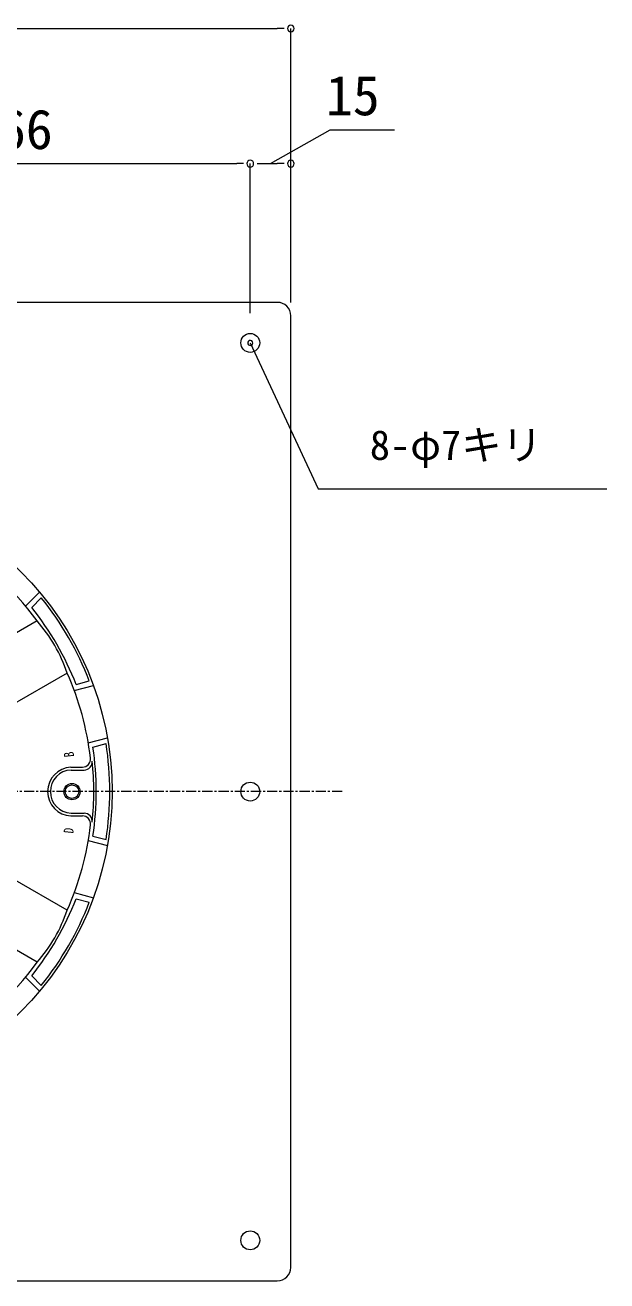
# Model space of a CAD drawing. Units: millimetres, scale not verified. Extents: x -1380 to 1380, y -955 to 955.
# Drawn here: x -367.4 to -152.1, y 43.9 to 508.4 of the extents above; entities that cross this region are included whole.
import ezdxf
from ezdxf.enums import TextEntityAlignment as Align

# ---------------------------------------------------------------- set-up
doc = ezdxf.new("R2010")
doc.units = ezdxf.units.MM
doc.header["$LTSCALE"] = 3
doc.linetypes.add('USER1', pattern=[2, 1.25, -0.25, 0.25, -0.25])
for name, color, linetype, lineweight in [('0-0_0', 7, 'Continuous', 15), ('0-2_L-2', 7, 'Continuous', 18), ('0-3_L-1', 7, 'Continuous', 18), ('0-4_L-5', 2, 'USER1', 18), ('0-7_MOJI', 7, 'Continuous', 18), ('0-8_SUNPO', 7, 'Continuous', 18), ('0-C_L-1b', 150, 'Continuous', 18)]:
    doc.layers.add(name, color=color, linetype=linetype, lineweight=lineweight)
doc.styles.add('ＭＳ ゴシック', font='')
doc.styles.get('ＭＳ ゴシック').set_extended_font_data('MS Gothic')

msp = doc.modelspace()

# ---------------------------------------------------------------- linework, layer by layer
at = {"layer": '0-0_0'}
for p, q in [((-271.579, 507.2), (-274.079, 507.2)), ((-286.579, 457.2), (-289.079, 457.2)), ((-281.579, 457.2), (-279.079, 457.2)), ((-271.579, 457.2), (-274.079, 457.2))]:
    msp.add_line(p, q, dxfattribs=at)
for centre, radius, start, end in [((-269.079, 507.2), 1.25, 0, 180), ((-269.079, 507.2), 1.25, 180, 0), ((-284.079, 457.2), 1.25, 0, 180), ((-284.079, 457.2), 1.25, 0, 180), ((-284.079, 457.2), 1.25, 180, 0), ((-284.079, 457.2), 1.25, 180, 0), ((-269.079, 457.2), 1.25, 0, 180), ((-269.079, 457.2), 1.25, 180, 0), ((-284.079, 390.897), 0.938, 114.91168, 294.91168), ((-284.079, 390.897), 0.938, 294.91168, 114.91168)]:
    msp.add_arc(centre, radius, start, end, dxfattribs=at)
at = {"layer": '0-2_L-2'}
for centre in [(-284.079, 390.897), (-284.079, 224.897), (-284.079, 58.897)]:
    msp.add_circle(centre, 3.5, dxfattribs=at)
at = {"layer": '0-3_L-1'}
for p, q in [((-274.079, 405.897), (-626.079, 405.897)), ((-269.079, 48.897), (-269.079, 400.897)), ((-626.079, 43.897), (-274.079, 43.897))]:
    msp.add_line(p, q, dxfattribs=at)
for centre, start, end in [((-274.079, 400.897), 0, 90), ((-274.079, 48.897), 270, 0)]:
    msp.add_arc(centre, 5, start, end, dxfattribs=at)
at = {"layer": '0-4_L-5'}
msp.add_line((-250.079, 224.897), (-650.079, 224.897), dxfattribs=at)
at = {"layer": '0-8_SUNPO'}
for p, q in [((-626.079, 507.2), (-274.079, 507.2)), ((-269.079, 405.897), (-269.079, 507.2)), ((-445.079, 457.2), (-289.079, 457.2)), ((-284.079, 401.897), (-284.079, 457.2)), ((-284.079, 401.897), (-284.079, 457.2)), ((-279.079, 457.2), (-274.079, 457.2)), ((-269.079, 405.897), (-269.079, 457.2))]:
    msp.add_line(p, q, dxfattribs=at)
for points in [[(-276.579, 457.2), (-254.571, 469.7), (-230.642, 469.7)], [(-284.079, 390.897), (-258.996, 336.889), (-152.081, 336.889)]]:
    msp.add_lwpolyline(points, dxfattribs=at)
at = {"layer": '0-C_L-1b'}
for p, q in [((-367.275, 293.559), (-362.106, 298.728)), ((-364.988, 293.018), (-361.432, 296.574)), ((-362.98, 288.022), (-384.843, 275.399)), ((-351.862, 268.765), (-373.725, 256.142)), ((-348.539, 264.528), (-343.681, 265.829)), ((-349.214, 262.276), (-342.153, 264.169)), ((-344.038, 242.958), (-336.976, 244.85)), ((-342.328, 241.346), (-337.47, 242.647)), ((-350.473, 233.97), (-346.21, 233.97)), ((-350.399, 232.891), (-345.556, 232.891)), ((-350.484, 215.906), (-346.2, 215.906)), ((-350.399, 216.903), (-345.556, 216.903)), ((-344.038, 206.836), (-336.976, 204.944)), ((-342.328, 208.448), (-337.47, 207.147)), ((-351.862, 181.029), (-371.977, 192.643)), ((-349.214, 187.517), (-342.153, 185.625)), ((-348.539, 185.266), (-343.681, 183.964)), ((-362.98, 161.772), (-384.843, 174.395)), ((-367.275, 156.235), (-362.106, 151.066)), ((-364.988, 156.776), (-361.432, 153.22))]:
    msp.add_line(p, q, dxfattribs=at)
for centre, radius in [((-450.079, 224.897), 114.849), ((-350.079, 224.897), 3), ((-350.079, 224.897), 2.5)]:
    msp.add_circle(centre, radius, dxfattribs=at)
for centre, radius, start, end in [((-450.079, 224.897), 107.569, 35.93255, 84.06745), ((-450.079, 224.897), 109, 21.3206, 38.6794), ((-450.079, 224.897), 114, 21.04233, 38.95767), ((-405.282, 250.761), 56.372, 18.62523, 41.37477), ((-450.079, 224.897), 107.569, 6.63018, 24.06745), ((-450.079, 224.897), 114, 351.04233, 8.95767), ((-346.21, 236.97), 3, 270, 6.63018), ((-450.079, 224.897), 109, 351.3206, 8.6794), ((-350.079, 224.897), 9, 92.29244, 267.70756), ((-350.079, 224.897), 8, 92.29244, 267.70756), ((-345.556, 235.891), 3, 270, 6.0042), ((-450.079, 224.897), 108.1, 353.9958, 6.0042), ((-450.079, 224.897), 108.1, 353.9958, 6.0042), ((-346.2, 212.906), 3, 353.41542, 90), ((-345.556, 213.903), 3, 353.9958, 90), ((-450.079, 224.897), 107.569, 335.93255, 353.41542), ((-450.079, 224.897), 109, 321.3206, 338.6794), ((-450.079, 224.897), 114, 321.04233, 338.95767), ((-405.282, 199.033), 56.372, 318.62523, 341.37477), ((-450.079, 224.897), 107.569, 275.93255, 324.06745)]:
    msp.add_arc(centre, radius, start, end, dxfattribs=at)

# ---------------------------------------------------------------- texts
at = {"layer": '0-7_MOJI', "style": 'ＭＳ ゴシック'}
msp.add_text('8-φ7キリ', height=11, dxfattribs=at).set_placement((-239.834, 344.325), align=Align.BOTTOM_LEFT)
at = {"layer": '0-8_SUNPO', "style": 'ＭＳ ゴシック'}
for s, p in [('15', (-256.109, 470.7)), ('166', (-387.13, 458.2))]:
    msp.add_text(s, height=14.66, dxfattribs=at).set_placement(p, align=Align.BOTTOM_LEFT)
at = {"layer": '0-C_L-1b', "color": 7, "style": 'ＭＳ ゴシック', "width": 0.8}
for s, rotation, p in [('B', 96, (-348.193, 237.944)), ('D', 84, (-348.472, 209.198))]:
    msp.add_text(s, height=3.666, rotation=rotation, dxfattribs=at).set_placement(p, align=Align.BOTTOM_LEFT)

doc.saveas('drawing.dxf')
